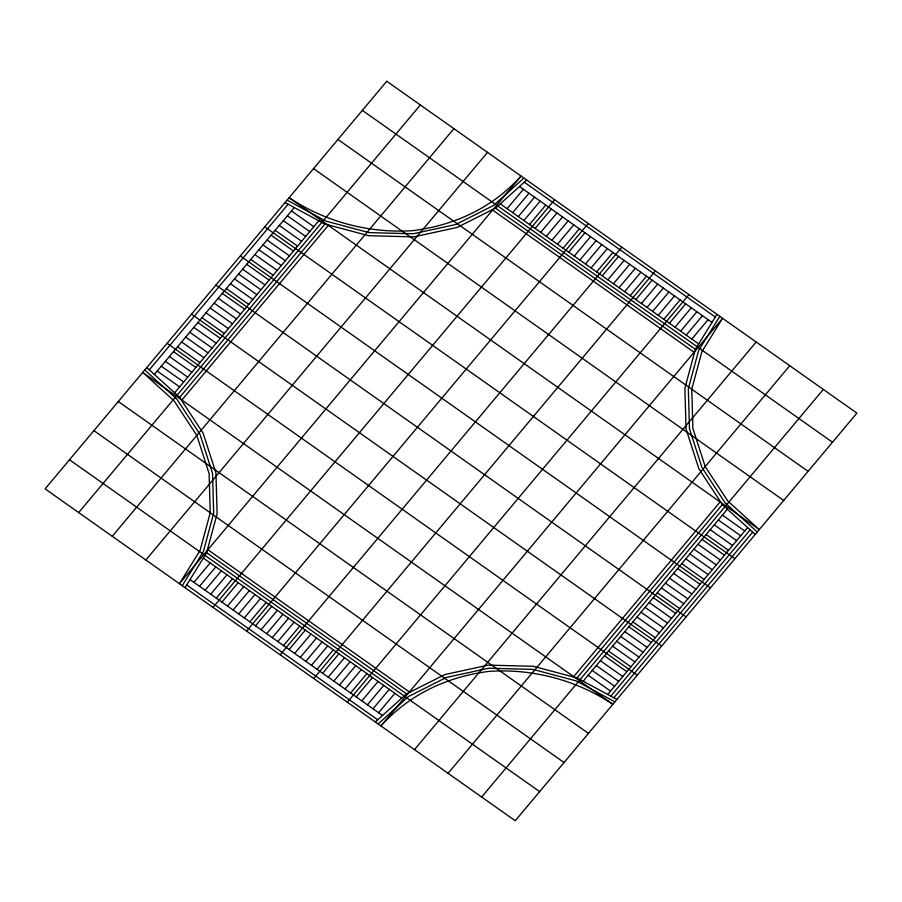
<?xml version="1.0" encoding="UTF-8"?>
<svg xmlns="http://www.w3.org/2000/svg" width="902" height="902" viewBox="0 0 902 902"><rect width="100%" height="100%" fill="white"/><g stroke="black" fill="none" stroke-linecap="round" stroke-linejoin="round"><path stroke-width="1.35" d="M182.227 585.669L203.345 551.607L213.684 513.261L212.522 473.257L199.962 434.313L176.848 399.09L144.748 369.989M185.023 587.642L206.569 552.881L217.123 513.757L215.939 472.93L203.119 433.197L179.532 397.252L146.789 367.565M716.977 314.358L695.431 349.119L684.877 388.243L686.061 429.07L698.881 468.803L722.468 504.748L755.211 534.435M719.773 316.331L698.655 350.393L688.316 388.739L689.478 428.743L702.038 467.687L725.152 502.91L757.252 532.011M149.315 369.854L288.144 204.224M154.377 374.443L294.277 207.539M174.627 392.798L318.801 220.787M78.677 512.584L420.343 104.959M179.645 397.432L324.968 224.057M181.606 400.409L328.61 225.026M112.265 536.284L453.92 128.659M145.842 559.995L487.508 152.37M193.919 582.342L210.189 562.927M507.116 208.689L523.385 189.285M199.522 586.289L215.792 566.884M512.708 212.646L528.978 193.231M205.115 590.246L221.385 570.831M518.3 216.593L534.57 197.177M210.718 594.192L226.977 574.788M523.904 220.539L540.174 201.135M216.311 598.15L232.581 578.734M529.497 224.497L545.766 205.081M213.007 607.396L554.662 199.782M221.903 602.096L238.173 582.692M535.1 228.443L551.37 209.038M227.507 606.043L243.777 586.638M540.693 232.4L556.962 212.985M233.099 610L249.369 590.584M546.285 236.347L562.555 216.931M238.692 613.946L254.962 594.542M551.889 240.293L568.159 220.889M244.295 617.904L260.565 598.488M557.481 244.25L573.751 224.835M249.888 621.85L266.158 602.446M563.085 248.197L579.355 228.792M246.584 631.107L588.251 223.482M255.491 625.808L271.761 606.392M568.677 252.154L584.947 232.739M261.084 629.754L277.354 610.338M574.27 256.1L590.539 236.685M266.676 633.7L282.946 614.296M579.873 260.047L596.143 240.642M272.28 637.658L288.55 618.242M585.466 264.004L601.735 244.589M277.872 641.604L294.142 622.2M591.069 267.95L607.339 248.546M283.476 645.561L299.746 626.146M596.662 271.908L612.932 252.492M280.172 654.807L621.828 247.193M289.068 649.508L305.338 630.092M602.254 275.854L618.524 256.439M294.661 653.454L310.931 634.05M607.858 279.8L624.128 260.396M300.265 657.411L316.534 637.996M613.45 283.758L629.72 264.342M305.857 661.358L322.127 641.953M619.054 287.704L635.324 268.3M311.461 665.315L327.73 645.9M624.646 291.662L640.916 272.246M317.053 669.261L333.323 649.846M630.239 295.608L646.508 276.192M313.749 678.518L655.416 270.893M322.645 673.208L338.915 653.803M635.842 299.554L652.112 280.15M328.249 677.165L344.519 657.75M641.435 303.512L657.705 284.096M333.841 681.111L350.111 661.707M647.038 307.458L663.308 288.054M339.445 685.069L355.715 665.653M652.631 311.415L668.901 292M345.038 689.015L361.307 669.6M658.223 315.362L674.493 295.957M350.63 692.962L366.9 673.557M663.827 319.308L680.097 299.904M347.338 702.218L688.993 294.604M356.234 696.919L372.503 677.503M669.419 323.266L685.689 303.85M361.826 700.865L378.096 681.461M675.023 327.212L691.282 307.808M367.43 704.823L383.7 685.407M680.615 331.169L696.885 311.754M373.022 708.769L389.292 689.353M686.208 335.116L702.478 315.711M378.615 712.715L394.884 693.311M691.811 339.073L708.081 319.658M414.492 749.63L756.158 342.005M448.08 773.341L789.735 365.716M573.39 676.974L720.394 501.591M577.032 677.943L722.355 504.568M481.657 797.041L823.323 389.416M583.199 681.213L727.373 509.202M607.722 694.461L747.623 527.557M610.789 696.118L750.16 529.846M613.856 697.776L752.685 532.146M523.882 178.055L493.417 205.521L455.69 224.53L413.263 233.765L369.019 232.615L325.994 221.148L287.107 200.143M526.678 180.028L495.593 208.058L457.1 227.451L413.804 236.876L368.659 235.704L324.754 224L285.077 202.567M375.322 721.972L406.407 693.942L444.9 674.549L488.196 665.124L533.341 666.296L577.246 678L616.923 699.433M378.118 723.945L408.583 696.479L446.31 677.47L488.737 668.235L532.981 669.385L576.006 680.852L614.893 701.857M524.276 182.193L715.309 317.042M519.473 186.522L711.982 322.409M500.26 203.852L698.655 343.899M362.356 110.371L832.501 442.239M495.412 208.159L695.374 349.311M492.21 209.76L694.506 352.558M337.957 139.483L808.091 471.351M313.546 168.606L783.691 500.475M291.436 210.921L313.828 226.729M722.401 515.132L744.781 530.94M287.366 215.781L309.758 231.577M718.33 519.992L740.722 535.788M283.307 220.629L305.688 236.437M714.26 524.84L736.652 540.648M279.237 225.477L301.618 241.285M710.201 529.699L732.582 545.496M275.166 230.337L297.559 246.133M706.131 534.548L728.512 550.355M264.737 226.83L734.882 558.699M271.096 235.185L293.488 250.993M702.06 539.396L724.453 555.204M267.037 240.033L289.418 255.841M697.99 544.256L720.382 560.052M262.967 244.893L285.348 260.689M693.931 549.104L716.312 564.911M258.897 249.741L281.289 265.549M689.861 553.963L712.242 569.76M254.826 254.601L277.218 270.397M685.791 558.812L708.183 574.619M250.767 259.449L273.148 275.257M681.72 563.66L704.112 579.467M240.338 255.954L710.472 587.822M246.697 264.297L269.089 280.105M677.661 568.519L700.042 584.316M242.627 269.157L265.019 284.953M673.591 573.368L695.983 589.175M238.556 274.005L260.949 289.813M669.521 578.216L691.913 594.023M234.497 278.865L256.878 294.661M665.451 583.075L687.843 598.872M230.427 283.713L252.819 299.52M661.391 587.924L683.772 603.731M226.357 288.561L248.749 304.369M657.321 592.783L679.713 608.579M215.928 285.066L686.072 616.934M222.287 293.421L244.679 309.217M653.251 597.631L675.643 613.439M218.228 298.269L240.608 314.076M649.181 602.48L671.573 618.287M214.157 303.128L236.549 318.925M645.122 607.339L667.503 623.135M210.087 307.977L232.479 323.784M641.051 612.187L663.444 627.995M206.017 312.825L228.409 328.632M636.981 617.047L659.373 632.843M201.958 317.684L224.339 333.481M632.911 621.895L655.303 637.703M191.528 314.178L661.662 646.046M197.888 322.533L220.28 338.34M628.852 626.743L651.233 642.551M193.817 327.381L216.209 343.188M624.782 631.603L647.174 647.399M189.758 332.24L212.139 348.037M620.711 636.451L643.103 652.259M185.688 337.089L208.069 352.896M616.652 641.311L639.033 657.107M181.618 341.948L204.01 357.744M612.582 646.159L634.963 661.967M177.547 346.796L199.94 362.604M608.512 651.007L630.904 666.815M167.118 343.301L637.263 675.17M173.488 351.645L195.869 367.452M604.441 655.867L626.834 671.663M169.418 356.504L191.799 372.3M600.382 660.715L622.763 676.523M165.348 361.352L187.74 377.16M596.312 665.563L618.693 681.371M161.278 366.212L183.67 382.008M592.242 670.423L614.634 686.219M157.219 371.06L179.599 386.868M588.172 675.271L610.564 691.079M118.309 401.525L588.454 733.394M93.909 430.649L564.043 762.517M207.494 549.442L409.79 692.24M206.626 552.689L406.588 693.841M69.499 459.761L539.644 791.629M203.345 558.101L401.74 698.148M190.018 579.591L382.527 715.478M186.691 584.958L377.724 719.807M210.234 512.764L200.109 550.321L179.43 583.695L521.085 176.07C492.436 207.753 454.811 225.331 412.721 230.653C369.019 233.494 325.622 221.948 289.147 197.718L759.281 529.587L727.846 501.084L705.195 466.571L692.894 428.427L691.766 389.236L701.891 351.679L722.57 318.305L380.915 725.93C409.564 694.247 447.189 676.669 489.279 671.347C532.981 668.506 576.378 680.052 612.853 704.282L142.719 372.413L174.154 400.916L196.805 435.429L209.106 473.573L210.234 512.764M386.755 81.259L45.1 488.873L515.245 820.741L856.9 413.127L386.755 81.259"/></g></svg>
